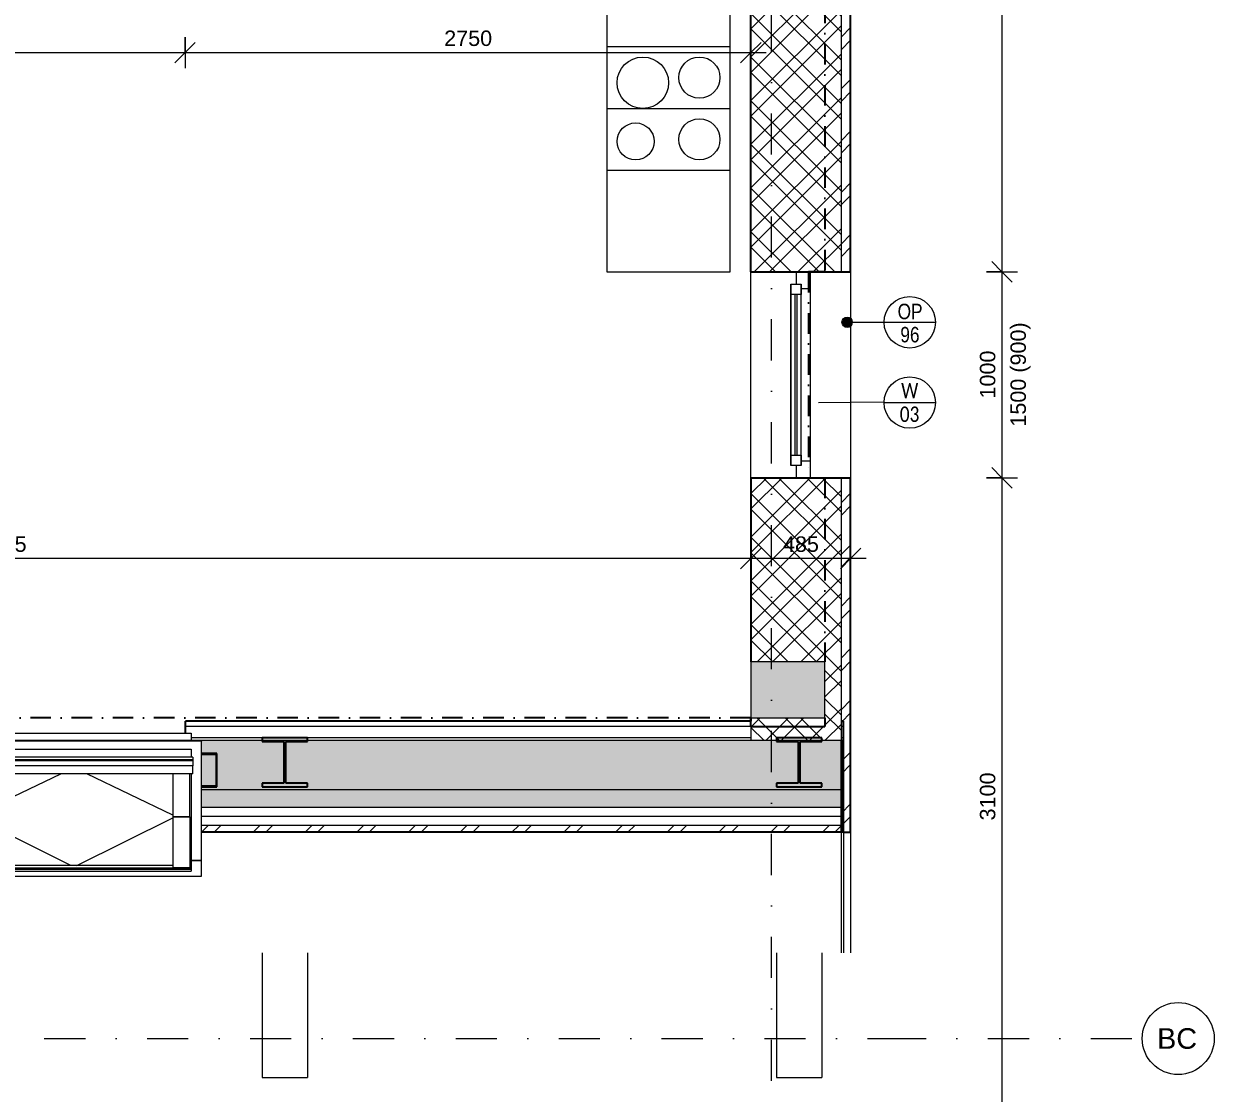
# Model space of a CAD drawing. Header units: millimetres. Extents: x -8380 to 43341, y -2985 to 58543.
# Drawn here: x 17187 to 22973, y 43687 to 48883 of the extents above; entities that cross this region are included whole.
import ezdxf

# ---------------------------------------------------------------- set-up
doc = ezdxf.new("R2010")
doc.units = ezdxf.units.MM
doc.linetypes.add('HA_DashDot_10mm-S3mm', pattern=[500, 200, -150, 0, -150])
doc.linetypes.add('HA_DashDot_4mm-S1mm', pattern=[200, 100, -50, 0, -50])
for name, color, linetype, lineweight in [('A-____-____-DIMS', 9, 'Continuous', 5), ('A-____-____-DIMS-50', 9, 'Continuous', 5), ('A-DETL-____-THIN', 9, 'Continuous', 9), ('A-DETL-GENF-OTLN', 9, 'Continuous', 9), ('A-FLOR-____-MCUT', 9, 'Continuous', 25), ('A-FLOR-____-OTLN', 9, 'Continuous', 9), ('A-FLOR-____-OVHD', 9, 'HA_DashDot_4mm-S1mm', 25), ('A-GENM-____-IDEN', 9, 'Continuous', 9), ('A-GLAZ-____-IDEN', 9, 'Continuous', 9), ('A-GLAZ-____-MCUT', 9, 'Continuous', 5), ('A-GLAZ-____-OTLN', 9, 'Continuous', 5), ('A-ROOF-____-MCUT', 9, 'Continuous', 25), ('A-ROOF-____-OTLN', 9, 'Continuous', 9), ('A-ROOF-____-PATT', 9, 'Continuous', 25), ('A-WALL-____-MCUT', 9, 'Continuous', 25), ('A-WALL-____-OTLN', 9, 'Continuous', 9), ('A-WALL-____-PATT', 9, 'Continuous', 25), ('Q-CASE-____-OTLN', 9, 'Continuous', 9), ('Q-SPCQ-____-OTLN', 9, 'Continuous', 9), ('S-BEAM-____-MCUT', 9, 'Continuous', 25), ('S-BEAM-____-OTLN', 9, 'Continuous', 9), ('S-GRID-____-IDEN', 9, 'Continuous', 9), ('S-GRID-____-OTLN', 9, 'Continuous', 5)]:
    doc.layers.add(name, color=color, linetype=linetype, lineweight=lineweight)
doc.styles.add('Arial', font='arial.ttf', dxfattribs={"height": 100})
doc.styles.add('Arial_1', font='arial.ttf', dxfattribs={"height": 75})
doc.styles.add('Arial_2', font='arial.ttf', dxfattribs={"width": 0.8, "height": 75})
doc.styles.add('Calibri', font='calibri.ttf', dxfattribs={"width": 0.8, "height": 75})
doc.dimstyles.new('Inner_Dimensions_1', dxfattribs={"dimscale": 304.8, "dimtxt": 76.519455, "dimasz": 0.328084, "dimexe": 0.246063, "dimexo": 0.0625, "dimgap": 0.032808, "dimtad": 1, "dimdec": 0, "dimzin": 0, "dimdsep": 46, "dimtxsty": 'Arial_1', "dimblk1": 'OBLIQUE', "dimblk2": 'OBLIQUE', "dimsah": 1, "dimcen": 0.09, "dimdle": 0.246063, "dimazin": 0, "dimtfac": 1, "dimtdec": 4, "dimtix": 1, "dimtmove": 0, "dimatfit": 3, "dimfxl": 0.246063, "dimfxlon": 1, "dimtvp": 1, "dimtolj": 1, "dimtzin": 0, "dimlwd": 9, "dimlwe": 9, "dimarcsym": 2})
pattern_1 = [(45, (0, 0), (-125.7236, 125.7236), []), (45, (0, 190.5), (-125.7236, 125.7236), [])]
pattern_2 = [(0, (0, 0), (58.594, 33.829), [39.062, -78.125]), (120, (0, 0), (-58.593773, 33.829393), [39.063, -78.125]), (60, (0, 0), (0.000227, 67.658393), [0, -78.125, 39.063, 0])]

# ---------------------------------------------------------------- blocks, each defined once
blk = doc.blocks.new('BD Libus_IFC_ifc-1-DPS_3NP - B')
at = {"layer": 'S-BEAM-____-MCUT', "color": 7}
for p, q in [((18565.8, 45414), (18345.8, 45414)), ((18345.8, 45414), (18345.8, 45396.6)), ((18345.8, 45396.6), (18451, 45396.6)), ((18451, 45396.6), (18451, 45192.8)), ((18460.5, 45192.8), (18460.5, 45396.6)), ((18460.5, 45396.6), (18565.8, 45396.6)), ((18565.8, 45396.6), (18565.8, 45414)), ((21065.7, 45414), (20845.7, 45414)), ((20845.7, 45414), (20845.7, 45396.6)), ((20845.7, 45396.6), (20951, 45396.6)), ((20951, 45396.6), (20951, 45192.8)), ((20960.5, 45192.8), (20960.5, 45396.6)), ((20960.5, 45396.6), (21065.7, 45396.6)), ((21065.7, 45396.6), (21065.7, 45414)), ((18125.7, 45338), (18050.7, 45338)), ((18050.7, 45333.6), (18121.7, 45333.6)), ((18121.7, 45333.6), (18121.7, 45179.7)), ((18125.7, 45175.3), (18125.7, 45338)), ((18345.7, 45192.8), (18345.7, 45175.4)), ((18451, 45192.8), (18345.7, 45192.8)), ((18565.7, 45192.8), (18460.5, 45192.8)), ((18565.7, 45175.4), (18565.7, 45192.8)), ((20951, 45192.8), (20845.7, 45192.8)), ((20845.7, 45192.8), (20845.7, 45175.4)), ((21065.7, 45192.8), (20960.5, 45192.8)), ((21065.7, 45175.4), (21065.7, 45192.8)), ((18121.7, 45179.7), (18050.7, 45179.7)), ((18050.7, 45175.3), (18125.7, 45175.3)), ((18345.7, 45175.4), (18565.7, 45175.4)), ((20845.7, 45175.4), (21065.7, 45175.4))]:
    blk.add_line(p, q, dxfattribs=at)
at = {"layer": 'S-BEAM-____-OTLN', "color": 250}
for p, q in [((18345.7, 44369.2), (18345.7, 43762.7)), ((18565.7, 44369.2), (18565.7, 43762.7)), ((20845.7, 44369.2), (20845.7, 43762.7)), ((21065.7, 44369.2), (21065.7, 43762.7)), ((18345.7, 43762.7), (18565.7, 43762.7)), ((20845.7, 43762.7), (21065.7, 43762.7))]:
    blk.add_line(p, q, dxfattribs=at)
blk = doc.blocks.new('HA_WD_SinglePanel - 1000x1500-1670803-DPS_3NP - B')
at = {"layer": 'A-GLAZ-____-MCUT'}
for p, q in [((-420, 70), (-500, 70)), ((-420, 25), (-420, 70)), ((500, 70), (420, 70)), ((420, 70), (420, 25)), ((-500, 0), (-440, 0)), ((-440, -25), (-440, 25)), ((-440, 25), (-390, 25)), ((-390, 25), (-390, -25)), ((390, 5), (-390, 5)), ((390, -25), (390, 25)), ((390, 25), (440, 25)), ((440, 25), (440, -25)), ((440, 0), (500, 0)), ((-390, -25), (-440, -25)), ((390, -5), (-390, -5)), ((440, -25), (390, -25))]:
    blk.add_line(p, q, dxfattribs=at)
at = {"layer": 'A-GLAZ-____-OTLN'}
for p, q in [((420, 70), (-420, 70)), ((440, 25), (-440, 25)), ((-440, -25), (-440, 25)), ((390, 25), (-390, 25)), ((440, 25), (440, -25)), ((-440, -25), (440, -25)), ((390, -25), (-390, -25))]:
    blk.add_line(p, q, dxfattribs=at)
blk = doc.blocks.new('Casework 6 - Casework 6-1454618-DPS_3NP - B')
at = {"layer": 'Q-CASE-____-OTLN'}
for p, q in [((17770.7, 49847.7), (17265.7, 49847.7)), ((17265.7, 49847.7), (17265.7, 49247.7)), ((19855.7, 49847.7), (18968.8, 49847.7)), ((20620.7, 48771.8), (20620.7, 49537.7)), ((17265.7, 49247.7), (17770.7, 49247.7)), ((18968.8, 49247.7), (20020.7, 49247.7)), ((20020.7, 49247.7), (20020.7, 48771.8)), ((20020.7, 48171.8), (20020.7, 47677.7)), ((20620.7, 47677.7), (20620.7, 48171.8)), ((20020.7, 47677.7), (20620.7, 47677.7))]:
    blk.add_line(p, q, dxfattribs=at)
blk = doc.blocks.new('Kuchyňská_linka_sporák_ADNS - 600x600x800-1448764-DPS_3NP - B')
at = {"layer": 'Q-SPCQ-____-OTLN'}
for p, q in [((600, 600), (0, 600)), ((0, 600), (0, 0)), ((600, 600), (0, 600)), ((0, 600), (0, 300)), ((600, 0), (600, 600)), ((600, 300), (600, 600)), ((0, 300), (600, 300)), ((0, 0), (600, 0))]:
    blk.add_line(p, q, dxfattribs=at)
for centre, radius in [((175, 425), 125), ((450, 450), 100), ((450, 150), 100), ((140, 140), 90)]:
    blk.add_circle(centre, radius, dxfattribs=at)
blk = doc.blocks.new('Roof-Windows_VELUX_GLL_1061 - SK08-1808627-DPS_3NP - B')
at = {"layer": 'A-GLAZ-____-OTLN'}
for p, q in [((-2464.3, 45436.6), (-1324.3, 45436.6)), ((-2464.3, 45402.1), (-2464.3, 45436.6)), ((-1324.3, 45436.6), (-1324.3, 45402.1)), ((-2514.3, 45402.1), (-1274.3, 45402.1)), ((-2514.3, 45402.1), (-2514.3, 45397.5)), ((-1274.3, 45397.5), (-2514.3, 45397.5)), ((-2514.3, 45397.5), (-2514.3, 45319.8)), ((-2464.3, 45358.8), (-1324.3, 45358.8)), ((-2464.3, 45319.8), (-2464.3, 45358.8)), ((-1324.3, 45358.8), (-1324.3, 45319.8)), ((-1274.3, 45402.1), (-1274.3, 45397.5)), ((-1274.3, 44818.5), (-1274.3, 45397.5)), ((-2472.4, 45307.3), (-2472.4, 45319.8)), ((-1316.2, 45319.8), (-2472.4, 45319.8)), ((-2472.4, 45301.9), (-2472.4, 45307.3)), ((-1316.2, 45307.3), (-2472.4, 45307.3)), ((-2472.4, 45278.4), (-2472.4, 45301.9)), ((-1316.2, 45301.9), (-2472.4, 45301.9)), ((-1316.2, 45319.8), (-1316.2, 45307.3)), ((-1316.2, 45307.3), (-1316.2, 45301.9)), ((-1316.2, 45301.9), (-1316.2, 45278.4)), ((-1316.2, 45278.4), (-2472.4, 45278.4)), ((-2472.4, 45278.4), (-2472.4, 45239.5)), ((-1316.2, 45239.5), (-1316.2, 45278.4)), ((-2514.3, 45239.5), (-2514.3, 44818.5)), ((-1316.2, 45239.5), (-2472.4, 45239.5)), ((-2464.3, 45239.5), (-2464.3, 44794)), ((-2457.9, 45239.5), (-2457.9, 45030.2)), ((-2374.7, 45038.6), (-1957.8, 45239.5)), ((-2374.7, 45030.2), (-2374.7, 45239.5)), ((-1413.9, 45038.6), (-1830.9, 45239.5)), ((-1413.9, 45239.5), (-1413.9, 45030.2)), ((-1330.7, 45030.2), (-1330.7, 45239.5)), ((-1324.3, 45239.5), (-1324.3, 44794)), ((-2457.9, 45030.2), (-2374.7, 45030.2)), ((-2457.9, 44781.5), (-2457.9, 45030.2)), ((-2374.7, 45030.2), (-2457.9, 45030.2)), ((-2374.7, 44781.5), (-2374.7, 45030.2)), ((-1909, 44794), (-2374.7, 45024.8)), ((-1879.6, 44794), (-1413.9, 45024.8)), ((-1413.9, 45030.2), (-1330.7, 45030.2)), ((-1413.9, 45030.2), (-1413.9, 44781.5)), ((-1330.7, 45030.2), (-1413.9, 45030.2)), ((-1330.7, 45030.2), (-1330.7, 44781.5)), ((-2514.3, 44818.5), (-2464.3, 44818.5)), ((-2464.3, 44818.5), (-2514.3, 44818.5)), ((-2514.3, 44818.5), (-2514.3, 44741.2)), ((-2464.3, 44785.3), (-2464.3, 44794)), ((-2457.9, 44794), (-2464.3, 44794)), ((-2464.3, 44781), (-2464.3, 44785.3)), ((-2464.3, 44774.1), (-2464.3, 44781)), ((-1324.3, 44781), (-2464.3, 44781)), ((-2374.7, 44781.5), (-2457.9, 44781.5)), ((-1413.9, 44794), (-2374.7, 44794)), ((-1330.7, 44781.5), (-1413.9, 44781.5)), ((-1324.3, 44794), (-1330.7, 44794)), ((-1324.3, 44818.5), (-1274.3, 44818.5)), ((-1274.3, 44818.5), (-1324.3, 44818.5)), ((-1324.3, 44794), (-1324.3, 44785.3)), ((-1324.3, 44785.3), (-1324.3, 44781)), ((-1324.3, 44781), (-1324.3, 44774.1)), ((-1274.3, 44741.2), (-1274.3, 44818.5)), ((-2514.3, 44741.2), (-1274.3, 44741.2)), ((-1324.3, 44774.1), (-2464.3, 44774.1)), ((-2464.3, 44765.6), (-2464.3, 44773.7)), ((-2464.3, 44765.6), (-1324.3, 44765.6)), ((-2464.3, 44765.6), (-2464.3, 44765.6)), ((-1324.3, 44773.7), (-1324.3, 44765.6)), ((-1324.3, 44765.6), (-1324.3, 44765.6))]:
    blk.add_line(p, q, dxfattribs=at)
blk = doc.blocks.new('VĚNEC OSA B7 - VĚNEC OSA B7-2159233-DPS_3NP - B')
at = {"layer": 'A-FLOR-____-MCUT'}
for p, q in [((20720.7, 45468.3), (20720.7, 45510.2)), ((21080.7, 45510.2), (21080.7, 45468.3)), ((20720.7, 45468.3), (21080.7, 45468.3))]:
    blk.add_line(p, q, dxfattribs=at)
blk = doc.blocks.new('Grid - Radius 3_5mm-353793-DPS_3NP - B')
at = {"layer": 'S-GRID-____-IDEN'}
blk.add_circle((0, 0), 3.5, dxfattribs=at)
blk = doc.blocks.new('DIMBLOCK47-DPS_3NP - B')
at = {"layer": 'A-____-____-DIMS-50', "lineweight": 9}
for p, q in [((20720.7, 46210.1), (20720.7, 46360.1)), ((21205.7, 46210.1), (21205.7, 46360.1)), ((20720.7, 46285.1), (20670.7, 46235.1)), ((20720.7, 46285.1), (20770.7, 46335.1)), ((21280.7, 46285.1), (20720.7, 46285.1)), ((20720.7, 46285.1), (20720.7, 46210.1)), ((21205.7, 46285.1), (21155.7, 46235.1)), ((21205.7, 46285.1), (21255.7, 46335.1)), ((21205.7, 46285.1), (21205.7, 46210.1))]:
    blk.add_line(p, q, dxfattribs=at)
at = {"layer": 'A-____-____-DIMS-50', "color": 0, "lineweight": 9, "insert": (20876.7, 46392.4), "char_height": 75, "width": 207.662, "attachment_point": 1, "line_spacing_factor": 0.941778, "style": 'Arial_1'}
blk.add_mtext('485', dxfattribs=at)
blk = doc.blocks.new('_Oblique')
at = {"color": 0, "linetype": 'ByBlock', "lineweight": -2}
blk.add_line((-0.5, -0.5), (0.5, 0.5), dxfattribs=at)
blk = doc.blocks.new('DIMBLOCK48-DPS_3NP - B')
at = {"layer": 'A-____-____-DIMS-50', "lineweight": 9}
for p, q in [((13445.7, 46210.1), (13445.7, 46360.1)), ((20720.7, 46210.1), (20720.7, 46360.1)), ((13445.7, 46285.1), (13395.7, 46235.1)), ((13445.7, 46285.1), (13495.7, 46335.1)), ((20720.7, 46285.1), (13445.7, 46285.1)), ((13445.7, 46285.1), (13445.7, 46210.1)), ((20720.7, 46285.1), (20670.7, 46235.1)), ((20720.7, 46285.1), (20770.7, 46335.1)), ((20720.7, 46285.1), (20720.7, 46210.1))]:
    blk.add_line(p, q, dxfattribs=at)
at = {"layer": 'A-____-____-DIMS-50', "color": 0, "lineweight": 9, "insert": (16967.8, 46392.4), "char_height": 75, "width": 276.883, "attachment_point": 1, "line_spacing_factor": 0.941778, "style": 'Arial_1'}
blk.add_mtext('7275', dxfattribs=at)
blk = doc.blocks.new('DIMBLOCK66-DPS_3NP - B')
at = {"layer": 'A-____-____-DIMS-50', "lineweight": 9}
for p, q in [((21941.1, 50637.7), (21891.1, 50687.7)), ((21866.1, 50637.7), (22016.1, 50637.7)), ((21941.1, 50637.7), (21866.1, 50637.7)), ((21941.1, 50637.7), (21941.1, 47677.7)), ((21941.1, 50637.7), (21991.1, 50587.7)), ((21866.1, 47677.7), (22016.1, 47677.7)), ((21941.1, 47677.7), (21866.1, 47677.7)), ((21941.1, 47677.7), (21891.1, 47727.7)), ((21941.1, 47677.7), (21991.1, 47627.7))]:
    blk.add_line(p, q, dxfattribs=at)
at = {"layer": 'A-____-____-DIMS-50', "color": 0, "lineweight": 9, "insert": (21833.7, 49042.4), "char_height": 75, "width": 276.883, "attachment_point": 1, "rotation": 90, "line_spacing_factor": 0.941778, "style": 'Arial_1'}
blk.add_mtext('2960', dxfattribs=at)
blk = doc.blocks.new('DIMBLOCK67-DPS_3NP - B')
at = {"layer": 'A-____-____-DIMS-50', "lineweight": 9}
for p, q in [((21866.1, 47677.7), (22016.1, 47677.7)), ((21941.1, 47677.7), (21866.1, 47677.7)), ((21941.1, 47677.7), (21891.1, 47727.7)), ((21941.1, 47677.7), (21941.1, 46677.7)), ((21941.1, 47677.7), (21991.1, 47627.7)), ((21941.1, 46677.7), (21891.1, 46727.7)), ((21866.1, 46677.7), (22016.1, 46677.7)), ((21941.1, 46677.7), (21866.1, 46677.7)), ((21941.1, 46677.7), (21991.1, 46627.7))]:
    blk.add_line(p, q, dxfattribs=at)
at = {"layer": 'A-____-____-DIMS-50', "color": 0, "lineweight": 9, "insert": (21833.7, 47062.4), "char_height": 75, "width": 276.883, "attachment_point": 1, "rotation": 90, "line_spacing_factor": 0.941778, "style": 'Arial_1'}
blk.add_mtext('1000', dxfattribs=at)
blk = doc.blocks.new('DIMBLOCK68-DPS_3NP - B')
at = {"layer": 'A-____-____-DIMS-50', "lineweight": 9}
for p, q in [((21941.1, 46677.7), (21891.1, 46727.7)), ((21866.1, 46677.7), (22016.1, 46677.7)), ((21941.1, 46677.7), (21866.1, 46677.7)), ((21941.1, 46677.7), (21941.1, 43502.7)), ((21941.1, 46677.7), (21991.1, 46627.7)), ((21941.1, 43577.7), (21891.1, 43627.7)), ((21866.1, 43577.7), (22016.1, 43577.7)), ((21941.1, 43577.7), (21866.1, 43577.7)), ((21941.1, 43577.7), (21991.1, 43527.7))]:
    blk.add_line(p, q, dxfattribs=at)
at = {"layer": 'A-____-____-DIMS-50', "color": 0, "lineweight": 9, "insert": (21833.7, 45012.4), "char_height": 75, "width": 276.883, "attachment_point": 1, "rotation": 90, "line_spacing_factor": 0.941778, "style": 'Arial_1'}
blk.add_mtext('3100', dxfattribs=at)
blk = doc.blocks.new('HA_TAG_WD - Type Mark-1536199-DPS_3NP - B')
at = {"layer": 'A-GLAZ-____-IDEN'}
blk.add_line((-2.5, 0), (2.5, 0), dxfattribs=at)
blk.add_circle((0, 0), 2.5, dxfattribs=at)
blk = doc.blocks.new('HA_TAG_GM_Products - Generic-588599-DPS_3NP - B')
at = {"layer": 'A-GENM-____-IDEN'}
blk.add_line((-2.5, 0), (2.5, 0), dxfattribs=at)
blk.add_circle((0, 0), 2.5, dxfattribs=at)
blk = doc.blocks.new('DIMBLOCK237-DPS_3NP - B')
at = {"layer": 'A-____-____-DIMS-50', "lineweight": 9}
for p, q in [((15320.7, 48818.2), (15320.7, 48668.2)), ((15320.7, 48743.2), (15320.7, 48818.2)), ((15320.7, 48743.2), (15370.7, 48793.2)), ((17970.7, 48818.2), (17970.7, 48668.2)), ((17970.7, 48743.2), (17970.7, 48818.2)), ((17970.7, 48743.2), (18020.7, 48793.2)), ((15245.7, 48743.2), (17970.7, 48743.2)), ((15320.7, 48743.2), (15270.7, 48693.2)), ((17970.7, 48743.2), (17920.7, 48693.2))]:
    blk.add_line(p, q, dxfattribs=at)
at = {"layer": 'A-____-____-DIMS-50', "color": 0, "lineweight": 9, "insert": (16530.3, 48850.6), "char_height": 75, "width": 276.883, "attachment_point": 1, "line_spacing_factor": 0.941778, "style": 'Arial_1'}
blk.add_mtext('2650', dxfattribs=at)
blk = doc.blocks.new('DIMBLOCK238-DPS_3NP - B')
at = {"layer": 'A-____-____-DIMS-50', "lineweight": 9}
for p, q in [((17970.7, 48818.2), (17970.7, 48668.2)), ((17970.7, 48743.2), (17970.7, 48818.2)), ((17970.7, 48743.2), (18020.7, 48793.2)), ((20720.7, 48818.2), (20720.7, 48668.2)), ((20720.7, 48743.2), (20720.7, 48818.2)), ((20720.7, 48743.2), (20770.7, 48793.2)), ((17970.7, 48743.2), (17920.7, 48693.2)), ((17970.7, 48743.2), (20795.7, 48743.2)), ((20720.7, 48743.2), (20670.7, 48693.2))]:
    blk.add_line(p, q, dxfattribs=at)
at = {"layer": 'A-____-____-DIMS-50', "color": 0, "lineweight": 9, "insert": (19230.3, 48850.6), "char_height": 75, "width": 276.883, "attachment_point": 1, "line_spacing_factor": 0.941778, "style": 'Arial_1'}
blk.add_mtext('2750', dxfattribs=at)

msp = doc.modelspace()

# ---------------------------------------------------------------- hatches: boundary and pattern name
at = {"layer": 'A-DETL-GENF-OTLN'}
msp.add_hatch(color=254, dxfattribs=at).paths.add_polyline_path([(20720.7, 45510.2), (21080.7, 45510.2), (21080.7, 45782.7), (20720.7, 45782.7)])
at = {"layer": 'A-GENM-____-IDEN'}
h = msp.add_hatch(color=256, dxfattribs=at)
edge = h.paths.add_edge_path()
edge.add_arc((21188.6, 47433), 25, 0, 360)
at = {"layer": 'A-ROOF-____-PATT', "lineweight": 5}
h = msp.add_hatch(dxfattribs=at)
h.set_pattern_fill('FP_1', color=256, style=0, pattern_type=2)
h.set_pattern_definition(pattern_2)
h.paths.add_polyline_path([(7228.9, 45161.9), (7340.7, 45161.9), (7340.7, 45400.5), (7000.7, 45400.5), (7000.7, 45161.9)])
h.paths.add_polyline_path([(-6370.2, 45161.9), (-3709.3, 45161.9), (-3709.3, 45400.5), (-6829.3, 45400.5), (-6829.3, 45161.9)])
h.paths.add_polyline_path([(21170.7, 45161.9), (21170.7, 45400.5), (18050.7, 45400.5), (18050.7, 45161.9), (20828.1, 45161.9)])
h.paths.add_polyline_path([(-1274.3, 45161.9), (1380.7, 45161.9), (1380.7, 45400.5), (-1274.3, 45400.5), (-1274.3, 45168.7)])
h.paths.add_polyline_path([(12960.7, 45161.9), (15615.7, 45161.9), (15615.7, 45400.5), (12960.7, 45400.5), (12960.7, 45337.9)])
h = msp.add_hatch(dxfattribs=at)
h.set_pattern_fill('FP_1', color=256, style=0, pattern_type=2)
h.set_pattern_definition(pattern_2)
h.paths.add_polyline_path([(20828.1, 45075.2), (21170.7, 45075.2), (21170.7, 45161.9), (18050.7, 45161.9), (18050.7, 45075.2), (19694.8, 45075.2)])
h.paths.add_polyline_path([(-6370.2, 45075.2), (-3709.3, 45075.2), (-3709.3, 45161.9), (-6829.3, 45161.9), (-6829.3, 45075.2)])
h.paths.add_polyline_path([(-1274.3, 45075.2), (1380.7, 45075.2), (1380.7, 45161.9), (-1274.3, 45161.9), (-1274.3, 45077.6)])
h.paths.add_polyline_path([(15615.7, 45075.2), (15615.7, 45161.9), (12960.7, 45161.9), (12960.7, 45075.2), (15445.1, 45075.2)])
h.paths.add_polyline_path([(7000.7, 45075.2), (7340.7, 45075.2), (7340.7, 45161.9), (7000.7, 45161.9)])
h = msp.add_hatch(dxfattribs=at)
h.set_pattern_fill('FP_7', color=256, style=0, pattern_type=2)
h.set_pattern_definition(pattern_1)
h.paths.add_polyline_path([(20828.1, 44955.9), (21170.7, 44955.9), (21170.7, 44988.4), (18050.7, 44988.4), (18050.7, 44955.9), (19694.8, 44955.9)])
h.paths.add_polyline_path([(-6370.2, 44955.9), (-3709.3, 44955.9), (-3709.3, 44988.4), (-6829.3, 44988.4), (-6829.3, 44955.9)])
h.paths.add_polyline_path([(-1274.3, 44955.9), (1380.7, 44955.9), (1380.7, 44988.4), (-1274.3, 44988.4), (-1274.3, 44987.5)])
h.paths.add_polyline_path([(15615.7, 44955.9), (15615.7, 44988.4), (12960.7, 44988.4), (12960.7, 44955.9), (15445.1, 44955.9)])
h.paths.add_polyline_path([(7000.7, 44955.9), (7340.7, 44955.9), (7340.7, 44988.4), (7000.7, 44988.4)])
at = {"layer": 'A-WALL-____-PATT', "lineweight": 5}
h = msp.add_hatch(dxfattribs=at)
h.set_pattern_fill('FP_7', color=256, style=0, pattern_type=2)
h.set_pattern_definition(pattern_1)
h.paths.add_polyline_path([(21205.7, 44955.9), (21205.7, 46677.7), (21160.7, 46677.7), (21160.7, 44955.9)])
h.paths.add_polyline_path([(21160.7, 47677.7), (21205.7, 47677.7), (21205.7, 50439.3), (21160.7, 50436.3), (21160.7, 49178.3)])
h.paths.add_polyline_path([(21160.7, 51583.9), (21205.7, 51587), (21205.7, 52387.7), (21160.7, 52387.7), (21160.7, 51587)])
h.paths.add_polyline_path([(21205.7, 53387.7), (21205.7, 55987.7), (21160.7, 55987.7), (21160.7, 53387.7)])
h = msp.add_hatch(dxfattribs=at)
h.set_pattern_fill('FP_2', color=256, style=0, pattern_type=2)
h.set_pattern_definition([(45, (0, 0), (-106.066, 106.066), []), (45, (75, 0), (-106.066, 106.066), []), (315, (0, 0), (106.066, 106.066), []), (315, (75, 0), (106.066, 106.066), [])])
h.paths.add_polyline_path([(21160.7, 45400.5), (21160.7, 46677.7), (20720.7, 46677.7), (20720.7, 45782.7), (21080.7, 45782.7), (21080.7, 45510.2), (20720.7, 45510.2), (20720.7, 45400.5), (20828.1, 45400.5)])
h.paths.add_polyline_path([(20720.7, 47677.7), (21160.7, 47677.7), (21160.7, 50436.3), (20720.7, 50406.4), (20720.7, 49178.3)])
h.paths.add_polyline_path([(20720.7, 51554.1), (21160.7, 51583.9), (21160.7, 52387.7), (20720.7, 52387.7), (20720.7, 51583.9)])
h.paths.add_polyline_path([(21160.7, 53387.7), (21160.7, 55572.7), (20720.7, 55572.7), (20720.7, 55427.7), (21080.7, 55427.7), (21080.7, 55093.2), (20720.7, 55093.2), (20720.7, 53387.7)])

# ---------------------------------------------------------------- linework, layer by layer
at = {"layer": 'A-DETL-____-THIN'}
for p, q in [((21080.7, 45782.7), (20720.7, 45782.7)), ((20720.7, 45782.7), (20720.7, 45510.2)), ((21080.7, 45510.2), (21080.7, 45782.7)), ((20720.7, 45510.2), (21080.7, 45510.2))]:
    msp.add_line(p, q, dxfattribs=at)
at = {"layer": 'A-FLOR-____-OVHD'}
for p, q in [((21080.7, 52387.7), (21080.7, 47677.7)), ((21080.7, 47677.7), (21000.7, 47677.7)), ((21000.7, 47677.7), (21000.7, 46677.7)), ((21000.7, 46677.7), (21080.7, 46677.7)), ((21080.7, 46677.7), (21080.7, 45782.7)), ((20720.7, 45510.2), (-7503.5, 45510.2))]:
    msp.add_line(p, q, dxfattribs=at)
at = {"layer": 'A-GENM-____-IDEN'}
msp.add_line((21188.6, 47433), (21368, 47433), dxfattribs=at)
msp.add_circle((21188.6, 47433), 25, dxfattribs=at)
at = {"layer": 'A-GLAZ-____-IDEN'}
msp.add_line((21049.7, 47042.7), (21368, 47047.1), dxfattribs=at)
at = {"layer": 'A-ROOF-____-MCUT'}
for p, q in [((20720.7, 45495.3), (17973.4, 45495.3)), ((17973.4, 45436.6), (17973.4, 45495.3)), ((21170.7, 45495.3), (21160.7, 45495.3)), ((21170.7, 44955.9), (21170.7, 45495.3)), ((21170.7, 44955.9), (18050.7, 44955.9))]:
    msp.add_line(p, q, dxfattribs=at)
at = {"layer": 'A-ROOF-____-MCUT', "lineweight": 9}
for p, q in [((20720.7, 45468.2), (17973.4, 45468.2)), ((21170.7, 45468.2), (21160.7, 45468.2)), ((20720.7, 45414), (18000.7, 45414)), ((21170.7, 45400.5), (18050.7, 45400.5)), ((21170.7, 45414), (21160.7, 45414)), ((21170.7, 45161.9), (18050.7, 45161.9)), ((21170.7, 45075.2), (18050.7, 45075.2)), ((21170.7, 45031.8), (18050.7, 45031.8)), ((21170.7, 44988.4), (18050.7, 44988.4))]:
    msp.add_line(p, q, dxfattribs=at)
at = {"layer": 'A-ROOF-____-OTLN'}
msp.add_line((21170.7, 44955.9), (21170.7, 44369.2), dxfattribs=at)
at = {"layer": 'A-WALL-____-MCUT', "lineweight": 9}
for p, q in [((21160.7, 47677.7), (21160.7, 50637.7)), ((21160.7, 45400.5), (21160.7, 46677.7)), ((20720.7, 45495.3), (20720.7, 45468.3)), ((20720.7, 45468.2), (20720.7, 45400.5))]:
    msp.add_line(p, q, dxfattribs=at)
at = {"layer": 'A-WALL-____-MCUT'}
for p, q in [((21205.7, 47677.7), (21205.7, 50637.7)), ((20720.7, 47677.7), (20720.7, 49537.7)), ((20720.7, 47677.7), (21205.7, 47677.7)), ((20720.7, 46677.7), (20720.7, 45782.7)), ((20720.7, 46677.7), (21205.7, 46677.7)), ((21205.7, 44955.9), (21205.7, 46677.7)), ((20720.7, 45510.2), (20720.7, 45495.3)), ((21160.7, 44955.9), (21160.7, 45400.5)), ((21170.7, 44955.9), (21205.7, 44955.9))]:
    msp.add_line(p, q, dxfattribs=at)
at = {"layer": 'A-WALL-____-OTLN'}
for p, q in [((20720.7, 46677.7), (20720.7, 47677.7)), ((21205.7, 47677.7), (21205.7, 46677.7)), ((21160.7, 44369.2), (21160.7, 44955.9)), ((21205.7, 44955.9), (21205.7, 44369.2))]:
    msp.add_line(p, q, dxfattribs=at)
at = {"layer": 'S-GRID-____-OTLN', "linetype": 'HA_DashDot_10mm-S3mm', "lineweight": 9}
for p, q in [((20820.7, 37745.7), (20820.7, 56942.9)), ((-6718.5, 43952.7), (21372.5, 43952.7)), ((21372.5, 43952.7), (22622.5, 43952.7))]:
    msp.add_line(p, q, dxfattribs=at)

# ---------------------------------------------------------------- block references
at = {"lineweight": 5}
msp.add_blockref('BD Libus_IFC_ifc-1-DPS_3NP - B', (0, 0), dxfattribs=at)
at = {"layer": 'A-FLOR-____-OTLN', "lineweight": 25}
msp.add_blockref('VĚNEC OSA B7 - VĚNEC OSA B7-2159233-DPS_3NP - B', (0, 0), dxfattribs=at)
at = {"layer": 'A-GENM-____-IDEN', "xscale": 49.99999999999998, "yscale": 49.99999999999998, "zscale": 49.99999999999998}
msp.add_blockref('HA_TAG_GM_Products - Generic-588599-DPS_3NP - B', (21493, 47433), dxfattribs=at)
at = {"layer": 'A-GLAZ-____-IDEN', "xscale": 49.99999999999998, "yscale": 49.99999999999998, "zscale": 49.99999999999998}
msp.add_blockref('HA_TAG_WD - Type Mark-1536199-DPS_3NP - B', (21493, 47042.7), dxfattribs=at)
at = {"layer": 'A-GLAZ-____-OTLN', "rotation": 269.9999999999998}
msp.add_blockref('HA_WD_SinglePanel - 1000x1500-1670803-DPS_3NP - B', (20940.7, 47177.7), dxfattribs=at)
at = {"layer": 'A-GLAZ-____-OTLN'}
msp.add_blockref('Roof-Windows_VELUX_GLL_1061 - SK08-1808627-DPS_3NP - B', (19325, 0), dxfattribs=at)
at = {"layer": 'Q-CASE-____-OTLN'}
msp.add_blockref('Casework 6 - Casework 6-1454618-DPS_3NP - B', (0, 0), dxfattribs=at)
at = {"layer": 'Q-SPCQ-____-OTLN'}
msp.add_blockref('Kuchyňská_linka_sporák_ADNS - 600x600x800-1448764-DPS_3NP - B', (20020.7, 48171.8), dxfattribs=at)
at = {"layer": 'S-GRID-____-IDEN', "xscale": 49.99999999999998, "yscale": 49.99999999999998, "zscale": 49.99999999999998, "rotation": 269.9999999999996}
msp.add_blockref('Grid - Radius 3_5mm-353793-DPS_3NP - B', (22797.5, 43952.7), dxfattribs=at)

# ---------------------------------------------------------------- texts
at = {"layer": 'A-GENM-____-IDEN', "lineweight": 5, "char_height": 75, "attachment_point": 1, "style": 'Arial_2'}
for s, insert, width in [('OP', (21434, 47523.1), 147.51), ('96', (21447.2, 47410.4), 115.443)]:
    msp.add_mtext(s, dxfattribs=dict(at, insert=insert, width=width))
at = {"layer": 'A-GLAZ-____-IDEN', "lineweight": 5, "insert": (21982.3, 46925.9), "char_height": 75, "width": 629.325, "attachment_point": 1, "rotation": 90, "style": 'Arial_1'}
msp.add_mtext('1500 (900)', dxfattribs=at)
at = {"layer": 'A-GLAZ-____-IDEN', "lineweight": 5, "char_height": 75, "attachment_point": 1, "style": 'Calibri'}
for s, insert, width in [('W', (21451.2, 47138), 105.823), ('03', (21444.6, 47023.7), 121.856)]:
    msp.add_mtext(s, dxfattribs=dict(at, insert=insert, width=width))
at = {"layer": 'S-GRID-____-IDEN', "lineweight": 5, "insert": (22695.2, 44002.8), "char_height": 100, "width": 240.506, "attachment_point": 1, "style": 'Arial'}
msp.add_mtext('BC', dxfattribs=at)

# ---------------------------------------------------------------- dimensions: what is measured, and where the dimension line sits
at = {"layer": 'A-____-____-DIMS', "lineweight": 9}
for base, p1, p2, override, picture, middle in [((21941.1, 47677.7), (21866.1, 50637.7), (21866.1, 47677.7), {"dimpost": '<>', "dimfxl": 2960}, 'DIMBLOCK66-DPS_3NP - B', (21892.8, 49157.7)), ((21941.1, 46677.7), (21866.1, 47677.7), (21866.1, 46677.7), {"dimpost": '<>', "dimfxl": 1000}, 'DIMBLOCK67-DPS_3NP - B', (21892.8, 47177.7)), ((21941.1, 43577.7), (21866.1, 46677.7), (21866.1, 43577.7), {"dimpost": '<>', "dimfxl": 3100}, 'DIMBLOCK68-DPS_3NP - B', (21892.7, 45127.7))]:
    dim = msp.add_linear_dim(base=base, p1=p1, p2=p2, angle=90, dimstyle='Inner_Dimensions_1', override=override, dxfattribs=at)
    dim.commit()
    dim.dimension.update_dxf_attribs({"geometry": picture, "text_midpoint": middle})
for base, p1, p2, override, picture, middle in [((17970.7, 48743.2), (15320.7, 48818.2), (17970.7, 48818.2), {"dimpost": '<>', "dimfxl": 2650}, 'DIMBLOCK237-DPS_3NP - B', (16645.7, 48791.5)), ((20720.7, 48743.2), (17970.7, 48818.2), (20720.7, 48818.2), {"dimpost": '<>', "dimfxl": 2750}, 'DIMBLOCK238-DPS_3NP - B', (19345.7, 48791.5)), ((13445.7, 46285.1), (20720.7, 46210.1), (13445.7, 46210.1), {"dimpost": '<>', "dimfxl": 7275}, 'DIMBLOCK48-DPS_3NP - B', (17083.2, 46333.4)), ((20720.7, 46285.1), (21205.7, 46210.1), (20720.7, 46210.1), {"dimpost": '<>', "dimfxl": 485}, 'DIMBLOCK47-DPS_3NP - B', (20963.2, 46333.4))]:
    dim = msp.add_linear_dim(base=base, p1=p1, p2=p2, dimstyle='Inner_Dimensions_1', override=override, dxfattribs=at)
    dim.commit()
    dim.dimension.update_dxf_attribs({"geometry": picture, "text_midpoint": middle})

doc.saveas('drawing.dxf')
